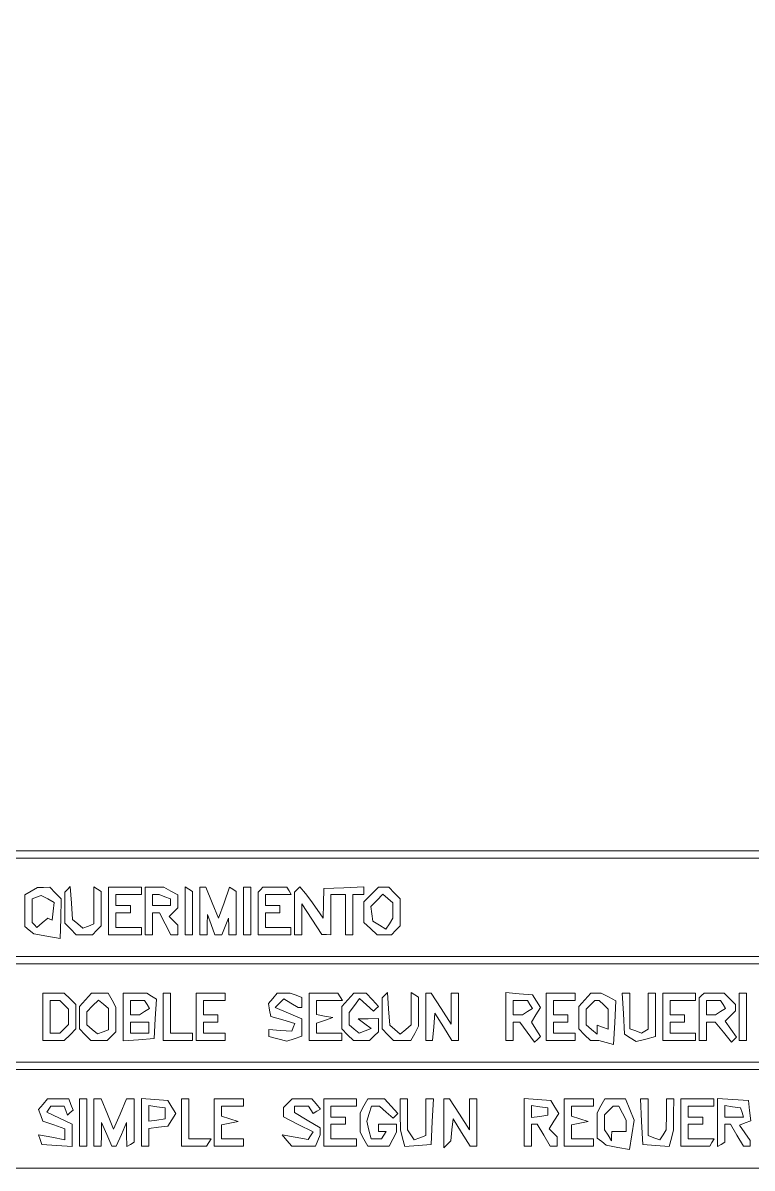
# Paper-space layout 'AN-02-DGE-008' of a CAD drawing. Header units: metres, sheet in millimetres. Extents: x 12 to 193, y 4 to 291.
# Drawn here: x 97.92 to 122.42, y 118.15 to 156.62 of the extents above; entities that cross this region are included whole.
import ezdxf

# ---------------------------------------------------------------- set-up
doc = ezdxf.new("R2010")
doc.units = ezdxf.units.M
doc.layers.add('DGE_CONTORNOS', color=7, linetype='Continuous', lineweight=0)
doc.layers.add('DGE_DATOS', color=7, linetype='Continuous', lineweight=0)

# ---------------------------------------------------------------- blocks, each defined once
blk = doc.blocks.new('LP_REF_DGE_MT_008')
at = {"layer": 'DGE_CONTORNOS'}
for points in [[(193.172, 202.497), (193.172, 134.689), (186.985, 134.689), (180.798, 134.689), (180.798, 131.749), (180.798, 128.809), (111.824, 128.809), (42.85, 128.809), (42.85, 199.557), (42.85, 270.305), (118.011, 270.305), (193.172, 270.305)], [(180.798, 126.91), (180.798, 125.256), (121.074, 125.256), (61.35, 125.256), (61.35, 126.91), (61.35, 128.564), (121.074, 128.564), (180.798, 128.564)], [(98.195, 127.452), (97.981, 127.327), (97.981, 126.797), (97.981, 126.266), (98.134, 126.145), (98.287, 126.023), (98.727, 125.944), (99.168, 125.865), (99.19, 126.529), (99.211, 127.193), (99.016, 127.389), (98.821, 127.584), (98.615, 127.58), (98.409, 127.576)], [(99.42, 127.514), (99.328, 127.421), (99.328, 126.898), (99.328, 126.376), (99.521, 126.184), (99.713, 125.991), (99.986, 125.991), (100.259, 125.991), (100.406, 126.138), (100.553, 126.285), (100.553, 126.866), (100.553, 127.447), (100.431, 127.523), (100.308, 127.598), (100.308, 126.975), (100.308, 126.351), (100.123, 126.28), (99.938, 126.209), (99.762, 126.355), (99.586, 126.501), (99.549, 127.054), (99.512, 127.607)], [(100.798, 126.788), (100.798, 125.991), (101.35, 125.991), (101.901, 125.991), (101.901, 126.114), (101.901, 126.236), (101.472, 126.236), (101.043, 126.236), (101.043, 126.481), (101.043, 126.726), (101.288, 126.726), (101.534, 126.726), (101.534, 126.849), (101.534, 126.971), (101.288, 126.971), (101.043, 126.971), (101.043, 127.155), (101.043, 127.339), (101.472, 127.339), (101.901, 127.339), (101.901, 127.461), (101.901, 127.584), (101.35, 127.584), (100.798, 127.584)], [(102.024, 126.788), (102.024, 125.991), (102.146, 125.991), (102.269, 125.991), (102.269, 126.359), (102.269, 126.726), (102.388, 126.726), (102.507, 126.726), (102.697, 126.359), (102.887, 125.991), (103.007, 125.991), (103.126, 125.991), (103.126, 126.151), (103.126, 126.31), (102.979, 126.457), (102.832, 126.604), (102.979, 126.751), (103.126, 126.898), (103.126, 127.114), (103.126, 127.33), (102.889, 127.457), (102.652, 127.584), (102.338, 127.584), (102.024, 127.584)], [(102.687, 127.265), (102.881, 127.19), (102.881, 127.081), (102.881, 126.971), (102.575, 126.971), (102.269, 126.971), (102.269, 127.155), (102.269, 127.339), (102.381, 127.339), (102.494, 127.339)], [(103.371, 126.795), (103.371, 125.991), (103.494, 125.991), (103.616, 125.991), (103.616, 126.719), (103.616, 127.447), (103.494, 127.523), (103.371, 127.598)], [(103.861, 126.788), (103.861, 125.991), (103.984, 125.991), (104.106, 125.991), (104.116, 126.328), (104.126, 126.665), (104.249, 126.328), (104.372, 125.991), (104.488, 125.991), (104.604, 125.991), (104.715, 126.267), (104.826, 126.543), (104.834, 126.267), (104.841, 125.991), (104.964, 125.991), (105.086, 125.991), (105.086, 126.719), (105.086, 127.447), (104.974, 127.516), (104.862, 127.585), (104.679, 127.064), (104.497, 126.543), (104.283, 127.063), (104.069, 127.584), (103.965, 127.584), (103.861, 127.584)], [(105.331, 126.788), (105.331, 125.991), (105.454, 125.991), (105.576, 125.991), (105.576, 126.788), (105.576, 127.584), (105.454, 127.584), (105.331, 127.584)], [(105.903, 127.502), (105.821, 127.421), (105.821, 126.706), (105.821, 125.991), (106.373, 125.991), (106.924, 125.991), (106.924, 126.114), (106.924, 126.236), (106.495, 126.236), (106.066, 126.236), (106.066, 126.481), (106.066, 126.726), (106.311, 126.726), (106.556, 126.726), (106.556, 126.849), (106.556, 126.971), (106.311, 126.971), (106.066, 126.971), (106.066, 127.155), (106.066, 127.339), (106.502, 127.339), (106.938, 127.339), (106.863, 127.461), (106.787, 127.584), (106.386, 127.584), (105.985, 127.584)], [(107.137, 127.511), (107.047, 127.421), (107.047, 126.706), (107.047, 125.991), (107.169, 125.991), (107.292, 125.991), (107.293, 126.512), (107.295, 127.033), (107.63, 126.513), (107.965, 125.993), (108.118, 125.992), (108.272, 125.991), (108.272, 126.665), (108.272, 127.339), (108.517, 127.339), (108.762, 127.339), (108.762, 126.665), (108.762, 125.991), (108.884, 125.991), (109.007, 125.991), (109.007, 126.665), (109.007, 127.339), (109.19, 127.339), (109.374, 127.339), (109.374, 127.468), (109.374, 127.597), (108.7, 127.569), (108.027, 127.542), (108.02, 127.042), (108.014, 126.543), (107.806, 126.842), (107.598, 127.142), (107.412, 127.371), (107.227, 127.601)], [(109.619, 127.339), (109.374, 127.094), (109.374, 126.745), (109.374, 126.397), (109.598, 126.194), (109.822, 125.991), (110.064, 125.991), (110.305, 125.991), (110.452, 126.138), (110.599, 126.285), (110.599, 126.742), (110.599, 127.199), (110.407, 127.391), (110.214, 127.584), (110.039, 127.584), (109.864, 127.584)], [(110.352, 126.803), (110.351, 126.543), (110.233, 126.359), (110.116, 126.175), (109.898, 126.31), (109.681, 126.445), (109.643, 126.693), (109.606, 126.941), (109.809, 127.144), (110.013, 127.347), (110.184, 127.206), (110.354, 127.064)], [(98.937, 126.776), (98.9, 126.474), (98.826, 126.508), (98.753, 126.543), (98.57, 126.391), (98.387, 126.238), (98.306, 126.319), (98.226, 126.4), (98.226, 126.798), (98.226, 127.196), (98.379, 127.251), (98.532, 127.306), (98.754, 127.192), (98.975, 127.077)], [(180.798, 123.357), (180.798, 121.704), (121.074, 121.704), (61.35, 121.704), (61.35, 123.357), (61.35, 125.011), (121.074, 125.011), (180.798, 125.011)], [(98.593, 123.235), (98.593, 122.439), (98.952, 122.439), (99.311, 122.439), (99.503, 122.631), (99.696, 122.824), (99.696, 123.235), (99.696, 123.646), (99.503, 123.839), (99.311, 124.031), (98.952, 124.031), (98.593, 124.031)], [(100.021, 123.807), (99.818, 123.583), (99.818, 123.203), (99.818, 122.824), (100.011, 122.631), (100.203, 122.439), (100.476, 122.439), (100.749, 122.439), (100.896, 122.586), (101.043, 122.733), (101.043, 123.145), (101.043, 123.557), (100.917, 123.794), (100.79, 124.031), (100.507, 124.031), (100.224, 124.031)], [(101.288, 123.228), (101.288, 122.425), (101.809, 122.462), (102.33, 122.5), (102.368, 123.162), (102.405, 123.824), (102.245, 123.926), (102.085, 124.027), (101.687, 124.029), (101.288, 124.031)], [(102.636, 123.235), (102.636, 122.439), (103.126, 122.439), (103.616, 122.439), (103.616, 122.561), (103.616, 122.684), (103.249, 122.684), (102.881, 122.684), (102.881, 123.357), (102.881, 124.031), (102.759, 124.031), (102.636, 124.031)], [(103.739, 123.235), (103.739, 122.439), (104.229, 122.439), (104.719, 122.439), (104.719, 122.561), (104.719, 122.684), (104.351, 122.684), (103.984, 122.684), (103.984, 122.867), (103.984, 123.051), (104.229, 123.051), (104.474, 123.051), (104.474, 123.174), (104.474, 123.296), (104.229, 123.296), (103.984, 123.296), (103.984, 123.541), (103.984, 123.786), (104.351, 123.786), (104.719, 123.786), (104.719, 123.909), (104.719, 124.031), (104.229, 124.031), (103.739, 124.031)], [(106.316, 123.853), (106.169, 123.675), (106.21, 123.46), (106.252, 123.244), (106.653, 123.129), (107.054, 123.013), (107.006, 122.879), (106.959, 122.745), (106.574, 122.776), (106.189, 122.807), (106.189, 122.686), (106.189, 122.566), (106.486, 122.491), (106.784, 122.416), (107.038, 122.497), (107.292, 122.578), (107.292, 122.874), (107.292, 123.17), (106.841, 123.359), (106.391, 123.547), (106.538, 123.694), (106.685, 123.841), (106.925, 123.691), (107.166, 123.541), (107.229, 123.541), (107.292, 123.541), (107.292, 123.712), (107.292, 123.882), (107.098, 123.957), (106.904, 124.031), (106.684, 124.031), (106.464, 124.031)], [(107.537, 123.235), (107.537, 122.439), (108.088, 122.439), (108.639, 122.439), (108.639, 122.561), (108.639, 122.684), (108.21, 122.684), (107.782, 122.684), (107.782, 122.853), (107.782, 123.023), (108.057, 123.114), (108.333, 123.205), (108.057, 123.259), (107.782, 123.313), (107.782, 123.55), (107.782, 123.786), (108.218, 123.786), (108.654, 123.786), (108.578, 123.909), (108.502, 124.031), (108.019, 124.031), (107.537, 124.031)], [(108.842, 123.807), (108.639, 123.583), (108.639, 123.203), (108.639, 122.824), (108.832, 122.631), (109.024, 122.439), (109.297, 122.439), (109.57, 122.439), (109.717, 122.586), (109.864, 122.733), (109.864, 122.953), (109.864, 123.174), (109.527, 123.17), (109.19, 123.166), (109.408, 123), (109.626, 122.835), (109.424, 122.757), (109.221, 122.679), (109.052, 122.819), (108.884, 122.959), (108.884, 123.165), (108.884, 123.372), (109.057, 123.608), (109.23, 123.844), (109.465, 123.631), (109.7, 123.418), (109.783, 123.5), (109.865, 123.583), (109.662, 123.807), (109.459, 124.031), (109.252, 124.031), (109.045, 124.031)], [(110.079, 123.961), (109.987, 123.868), (109.987, 123.346), (109.987, 122.824), (110.179, 122.631), (110.372, 122.439), (110.665, 122.439), (110.958, 122.439), (111.085, 122.676), (111.212, 122.913), (111.212, 123.403), (111.212, 123.894), (111.089, 123.97), (110.967, 124.046), (110.967, 123.502), (110.967, 122.959), (110.783, 122.806), (110.599, 122.654), (110.422, 122.801), (110.244, 122.948), (110.208, 123.501), (110.171, 124.054)], [(111.457, 123.235), (111.457, 122.439), (111.572, 122.439), (111.687, 122.439), (111.725, 122.898), (111.763, 123.357), (112.049, 122.898), (112.335, 122.439), (112.447, 122.439), (112.56, 122.439), (112.56, 123.235), (112.56, 124.031), (112.437, 124.031), (112.315, 124.031), (112.313, 123.511), (112.311, 122.99), (111.976, 123.51), (111.641, 124.029), (111.549, 124.03), (111.457, 124.031)], [(114.152, 123.242), (114.152, 122.439), (114.275, 122.439), (114.397, 122.439), (114.397, 122.745), (114.397, 123.051), (114.51, 123.051), (114.622, 123.051), (114.867, 122.714), (115.112, 122.378), (115.21, 122.475), (115.307, 122.572), (115.157, 122.812), (115.008, 123.051), (115.161, 123.297), (115.314, 123.542), (115.18, 123.756), (115.046, 123.97), (114.599, 124.008), (114.152, 124.046)], [(115.5, 123.235), (115.5, 122.439), (115.99, 122.439), (116.48, 122.439), (116.48, 122.561), (116.48, 122.684), (116.112, 122.684), (115.745, 122.684), (115.745, 122.867), (115.745, 123.051), (115.99, 123.051), (116.235, 123.051), (116.235, 123.174), (116.235, 123.296), (115.99, 123.296), (115.745, 123.296), (115.745, 123.541), (115.745, 123.786), (116.112, 123.786), (116.48, 123.786), (116.48, 123.909), (116.48, 124.031), (115.99, 124.031), (115.5, 124.031)], [(116.805, 123.807), (116.602, 123.583), (116.602, 123.203), (116.602, 122.824), (116.795, 122.631), (116.987, 122.439), (117.132, 122.437), (117.276, 122.435), (117.523, 122.369), (117.769, 122.303), (117.806, 123.036), (117.842, 123.77), (117.598, 123.901), (117.354, 124.031), (117.181, 124.031), (117.008, 124.031)], [(118.097, 123.339), (118.134, 122.648), (118.329, 122.525), (118.525, 122.403), (118.85, 122.484), (119.175, 122.566), (119.175, 123.298), (119.175, 124.031), (119.053, 124.031), (118.93, 124.031), (118.93, 123.426), (118.93, 122.821), (118.819, 122.752), (118.707, 122.683), (118.512, 122.758), (118.318, 122.832), (118.318, 123.432), (118.318, 124.031), (118.189, 124.031), (118.06, 124.031)], [(119.42, 123.235), (119.42, 122.439), (119.971, 122.439), (120.523, 122.439), (120.523, 122.561), (120.523, 122.684), (120.094, 122.684), (119.665, 122.684), (119.665, 122.867), (119.665, 123.051), (119.91, 123.051), (120.155, 123.051), (120.155, 123.174), (120.155, 123.296), (119.91, 123.296), (119.665, 123.296), (119.665, 123.541), (119.665, 123.786), (120.094, 123.786), (120.523, 123.786), (120.523, 123.909), (120.523, 124.031), (119.971, 124.031), (119.42, 124.031)], [(120.727, 123.95), (120.645, 123.868), (120.645, 123.153), (120.645, 122.439), (120.768, 122.439), (120.89, 122.439), (120.89, 122.745), (120.89, 123.051), (121.039, 123.051), (121.187, 123.051), (121.457, 122.714), (121.726, 122.377), (121.811, 122.461), (121.895, 122.545), (121.707, 122.815), (121.518, 123.084), (121.694, 123.26), (121.87, 123.436), (121.87, 123.541), (121.87, 123.646), (121.678, 123.839), (121.485, 124.031), (121.147, 124.031), (120.809, 124.031)], [(121.993, 123.235), (121.993, 122.439), (122.115, 122.439), (122.238, 122.439), (122.238, 123.235), (122.238, 124.031), (122.115, 124.031), (121.993, 124.031)], [(99.304, 123.639), (99.451, 123.492), (99.451, 123.235), (99.451, 122.978), (99.304, 122.831), (99.157, 122.684), (98.998, 122.684), (98.838, 122.684), (98.838, 123.235), (98.838, 123.786), (98.998, 123.786), (99.157, 123.786)], [(100.798, 123.155), (100.798, 122.798), (100.613, 122.727), (100.428, 122.656), (100.246, 122.807), (100.063, 122.959), (100.063, 123.18), (100.063, 123.401), (100.26, 123.598), (100.457, 123.795), (100.628, 123.653), (100.798, 123.511)], [(102.093, 123.65), (102.177, 123.514), (102.009, 123.407), (101.84, 123.3), (101.687, 123.298), (101.534, 123.296), (101.534, 123.541), (101.534, 123.786), (101.771, 123.786), (102.009, 123.786)], [(114.957, 123.65), (115.041, 123.514), (114.872, 123.407), (114.703, 123.3), (114.55, 123.298), (114.397, 123.296), (114.397, 123.541), (114.397, 123.786), (114.635, 123.786), (114.873, 123.786)], [(117.435, 123.639), (117.583, 123.492), (117.583, 123.153), (117.583, 122.814), (117.399, 122.884), (117.215, 122.955), (117.215, 122.804), (117.215, 122.654), (117.031, 122.806), (116.847, 122.959), (116.847, 123.225), (116.847, 123.492), (116.994, 123.639), (117.141, 123.786), (117.215, 123.786), (117.288, 123.786)], [(121.45, 123.65), (121.534, 123.514), (121.365, 123.407), (121.197, 123.3), (121.043, 123.298), (120.89, 123.296), (120.89, 123.541), (120.89, 123.786), (121.128, 123.786), (121.366, 123.786)], [(102.146, 122.867), (102.146, 122.684), (101.84, 122.684), (101.534, 122.684), (101.534, 122.867), (101.534, 123.051), (101.84, 123.051), (102.146, 123.051)], [(180.798, 119.805), (180.798, 118.151), (121.074, 118.151), (61.35, 118.151), (61.35, 119.805), (61.35, 121.459), (121.074, 121.459), (180.798, 121.459)], [(98.595, 120.296), (98.443, 120.114), (98.517, 119.923), (98.59, 119.732), (98.959, 119.603), (99.328, 119.474), (99.328, 119.289), (99.328, 119.104), (98.887, 119.186), (98.445, 119.269), (98.498, 119.108), (98.551, 118.947), (99.062, 118.909), (99.573, 118.872), (99.573, 119.248), (99.573, 119.625), (99.15, 119.827), (98.726, 120.029), (98.789, 120.131), (98.853, 120.233), (99.08, 120.233), (99.308, 120.233), (99.363, 120.08), (99.417, 119.927), (99.51, 120.014), (99.604, 120.1), (99.531, 120.289), (99.459, 120.478), (99.102, 120.478), (98.746, 120.478)], [(99.818, 119.682), (99.818, 118.886), (99.941, 118.886), (100.063, 118.886), (100.063, 119.682), (100.063, 120.478), (99.941, 120.478), (99.818, 120.478)], [(100.308, 119.682), (100.308, 118.886), (100.431, 118.886), (100.553, 118.886), (100.558, 119.284), (100.563, 119.682), (100.736, 119.284), (100.909, 118.886), (100.982, 118.886), (101.055, 118.886), (101.228, 119.284), (101.401, 119.682), (101.406, 119.277), (101.411, 118.871), (101.534, 118.947), (101.656, 119.023), (101.656, 119.751), (101.656, 120.478), (101.528, 120.478), (101.401, 120.478), (101.183, 119.966), (100.966, 119.453), (100.76, 119.966), (100.555, 120.478), (100.432, 120.478), (100.308, 120.478)], [(101.901, 119.69), (101.901, 118.886), (102.024, 118.886), (102.146, 118.886), (102.146, 119.184), (102.146, 119.482), (102.471, 119.521), (102.795, 119.56), (102.929, 119.774), (103.064, 119.988), (102.929, 120.203), (102.795, 120.417), (102.348, 120.455), (101.901, 120.493)], [(103.249, 119.682), (103.249, 118.886), (103.67, 118.886), (104.092, 118.886), (104.168, 119.008), (104.243, 119.131), (103.868, 119.131), (103.494, 119.131), (103.494, 119.805), (103.494, 120.478), (103.371, 120.478), (103.249, 120.478)], [(104.351, 119.682), (104.351, 118.886), (104.841, 118.886), (105.331, 118.886), (105.331, 119.008), (105.331, 119.131), (104.964, 119.131), (104.596, 119.131), (104.596, 119.367), (104.596, 119.604), (104.872, 119.658), (105.148, 119.712), (104.872, 119.803), (104.596, 119.895), (104.596, 120.064), (104.596, 120.233), (104.964, 120.233), (105.331, 120.233), (105.331, 120.356), (105.331, 120.478), (104.841, 120.478), (104.351, 120.478)], [(106.826, 120.331), (106.679, 120.184), (106.679, 120.028), (106.679, 119.871), (107.173, 119.619), (107.668, 119.367), (107.588, 119.238), (107.509, 119.109), (107.071, 119.191), (106.633, 119.273), (106.793, 119.08), (106.954, 118.886), (107.355, 118.886), (107.755, 118.886), (107.83, 119.08), (107.904, 119.273), (107.904, 119.39), (107.904, 119.507), (107.475, 119.76), (107.047, 120.013), (107.047, 120.123), (107.047, 120.233), (107.284, 120.233), (107.522, 120.233), (107.599, 120.109), (107.676, 119.984), (107.796, 120.059), (107.916, 120.133), (107.773, 120.306), (107.629, 120.478), (107.301, 120.478), (106.973, 120.478)], [(108.027, 119.682), (108.027, 118.886), (108.578, 118.886), (109.129, 118.886), (109.129, 119.008), (109.129, 119.131), (108.7, 119.131), (108.272, 119.131), (108.272, 119.376), (108.272, 119.621), (108.517, 119.621), (108.762, 119.621), (108.762, 119.743), (108.762, 119.866), (108.517, 119.866), (108.272, 119.866), (108.272, 120.05), (108.272, 120.233), (108.7, 120.233), (109.129, 120.233), (109.129, 120.356), (109.129, 120.478), (108.578, 120.478), (108.027, 120.478)], [(109.379, 120.242), (109.252, 120.005), (109.252, 119.682), (109.252, 119.36), (109.379, 119.123), (109.505, 118.886), (109.864, 118.886), (110.223, 118.886), (110.35, 119.123), (110.477, 119.36), (110.477, 119.49), (110.477, 119.621), (110.171, 119.621), (109.864, 119.621), (109.864, 119.498), (109.864, 119.376), (109.994, 119.376), (110.124, 119.376), (110.048, 119.253), (109.972, 119.131), (109.798, 119.131), (109.624, 119.131), (109.549, 119.428), (109.475, 119.726), (109.555, 119.98), (109.636, 120.233), (109.771, 120.233), (109.906, 120.233), (110.131, 120.03), (110.356, 119.827), (110.436, 119.907), (110.516, 119.987), (110.294, 120.233), (110.071, 120.478), (109.788, 120.478), (109.505, 120.478)], [(110.601, 119.958), (110.603, 119.437), (110.678, 119.155), (110.754, 118.873), (111.197, 118.91), (111.641, 118.947), (111.677, 119.713), (111.714, 120.478), (111.585, 120.478), (111.457, 120.478), (111.457, 119.862), (111.457, 119.246), (111.261, 119.17), (111.065, 119.095), (110.956, 119.266), (110.848, 119.437), (110.846, 119.958), (110.844, 120.478), (110.722, 120.478), (110.599, 120.478)], [(112.069, 119.658), (112.069, 118.837), (112.183, 118.953), (112.296, 119.07), (112.336, 119.437), (112.376, 119.805), (112.661, 119.345), (112.947, 118.886), (113.06, 118.886), (113.172, 118.886), (113.172, 119.682), (113.172, 120.478), (113.05, 120.478), (112.927, 120.478), (112.925, 119.958), (112.923, 119.437), (112.588, 119.957), (112.253, 120.477), (112.161, 120.478), (112.069, 120.478)], [(114.765, 119.69), (114.765, 118.886), (114.887, 118.886), (115.01, 118.886), (115.01, 119.253), (115.01, 119.621), (115.106, 119.621), (115.202, 119.621), (115.419, 119.253), (115.636, 118.886), (115.752, 118.886), (115.867, 118.886), (115.867, 119.045), (115.867, 119.204), (115.735, 119.337), (115.602, 119.47), (115.765, 119.729), (115.927, 119.989), (115.793, 120.203), (115.659, 120.417), (115.212, 120.455), (114.765, 120.493)], [(116.112, 119.682), (116.112, 118.886), (116.602, 118.886), (117.092, 118.886), (117.092, 119.008), (117.092, 119.131), (116.725, 119.131), (116.357, 119.131), (116.357, 119.367), (116.357, 119.604), (116.633, 119.658), (116.909, 119.712), (116.633, 119.803), (116.357, 119.895), (116.357, 120.064), (116.357, 120.233), (116.725, 120.233), (117.092, 120.233), (117.092, 120.356), (117.092, 120.478), (116.602, 120.478), (116.112, 120.478)], [(117.342, 120.242), (117.215, 120.005), (117.215, 119.583), (117.215, 119.161), (117.368, 119.041), (117.521, 118.92), (117.91, 118.847), (118.298, 118.773), (118.381, 119.265), (118.464, 119.757), (118.315, 120.118), (118.165, 120.478), (117.817, 120.478), (117.469, 120.478)], [(118.71, 119.713), (118.746, 118.947), (119.19, 118.91), (119.633, 118.873), (119.709, 119.155), (119.784, 119.437), (119.786, 119.958), (119.788, 120.478), (119.665, 120.478), (119.543, 120.478), (119.541, 119.958), (119.539, 119.437), (119.431, 119.266), (119.322, 119.095), (119.126, 119.17), (118.93, 119.246), (118.93, 119.862), (118.93, 120.478), (118.802, 120.478), (118.673, 120.478)], [(120.033, 119.682), (120.033, 118.886), (120.516, 118.886), (120.998, 118.886), (121.074, 119.008), (121.15, 119.131), (120.714, 119.131), (120.278, 119.131), (120.278, 119.376), (120.278, 119.621), (120.523, 119.621), (120.768, 119.621), (120.768, 119.743), (120.768, 119.866), (120.523, 119.866), (120.278, 119.866), (120.278, 120.05), (120.278, 120.233), (120.707, 120.233), (121.135, 120.233), (121.135, 120.356), (121.135, 120.478), (120.584, 120.478), (120.033, 120.478)], [(121.258, 119.682), (121.258, 118.871), (121.38, 118.947), (121.503, 119.023), (121.503, 119.322), (121.503, 119.621), (121.599, 119.621), (121.695, 119.621), (121.912, 119.253), (122.129, 118.886), (122.245, 118.886), (122.36, 118.886), (122.36, 118.981), (122.36, 119.076), (122.178, 119.336), (121.996, 119.596), (122.187, 119.669), (122.377, 119.742), (122.338, 120.08), (122.299, 120.417), (121.779, 120.455), (121.258, 120.493)], [(102.697, 119.988), (102.697, 119.805), (102.422, 119.766), (102.146, 119.726), (102.146, 119.988), (102.146, 120.251), (102.422, 120.211), (102.697, 120.172)], [(115.561, 120.05), (115.561, 119.927), (115.285, 119.888), (115.01, 119.849), (115.01, 120.05), (115.01, 120.251), (115.285, 120.211), (115.561, 120.172)], [(118.068, 119.997), (118.195, 119.76), (118.195, 119.568), (118.195, 119.376), (117.95, 119.376), (117.705, 119.376), (117.703, 119.223), (117.701, 119.07), (117.583, 119.253), (117.464, 119.437), (117.462, 119.688), (117.46, 119.939), (117.607, 120.086), (117.754, 120.233), (117.848, 120.233), (117.941, 120.233)], [(122.085, 120.019), (122.136, 119.866), (121.819, 119.866), (121.503, 119.866), (121.503, 120.058), (121.503, 120.251), (121.769, 120.211), (122.035, 120.172)]]:
    blk.add_lwpolyline(points, close=True, dxfattribs=at)

psp = doc.layouts.new('AN-02-DGE-008')

# ---------------------------------------------------------------- block references
at = {"layer": 'DGE_DATOS'}
psp.add_blockref('LP_REF_DGE_MT_008', (0, 0), dxfattribs=at)

doc.saveas('drawing.dxf')
